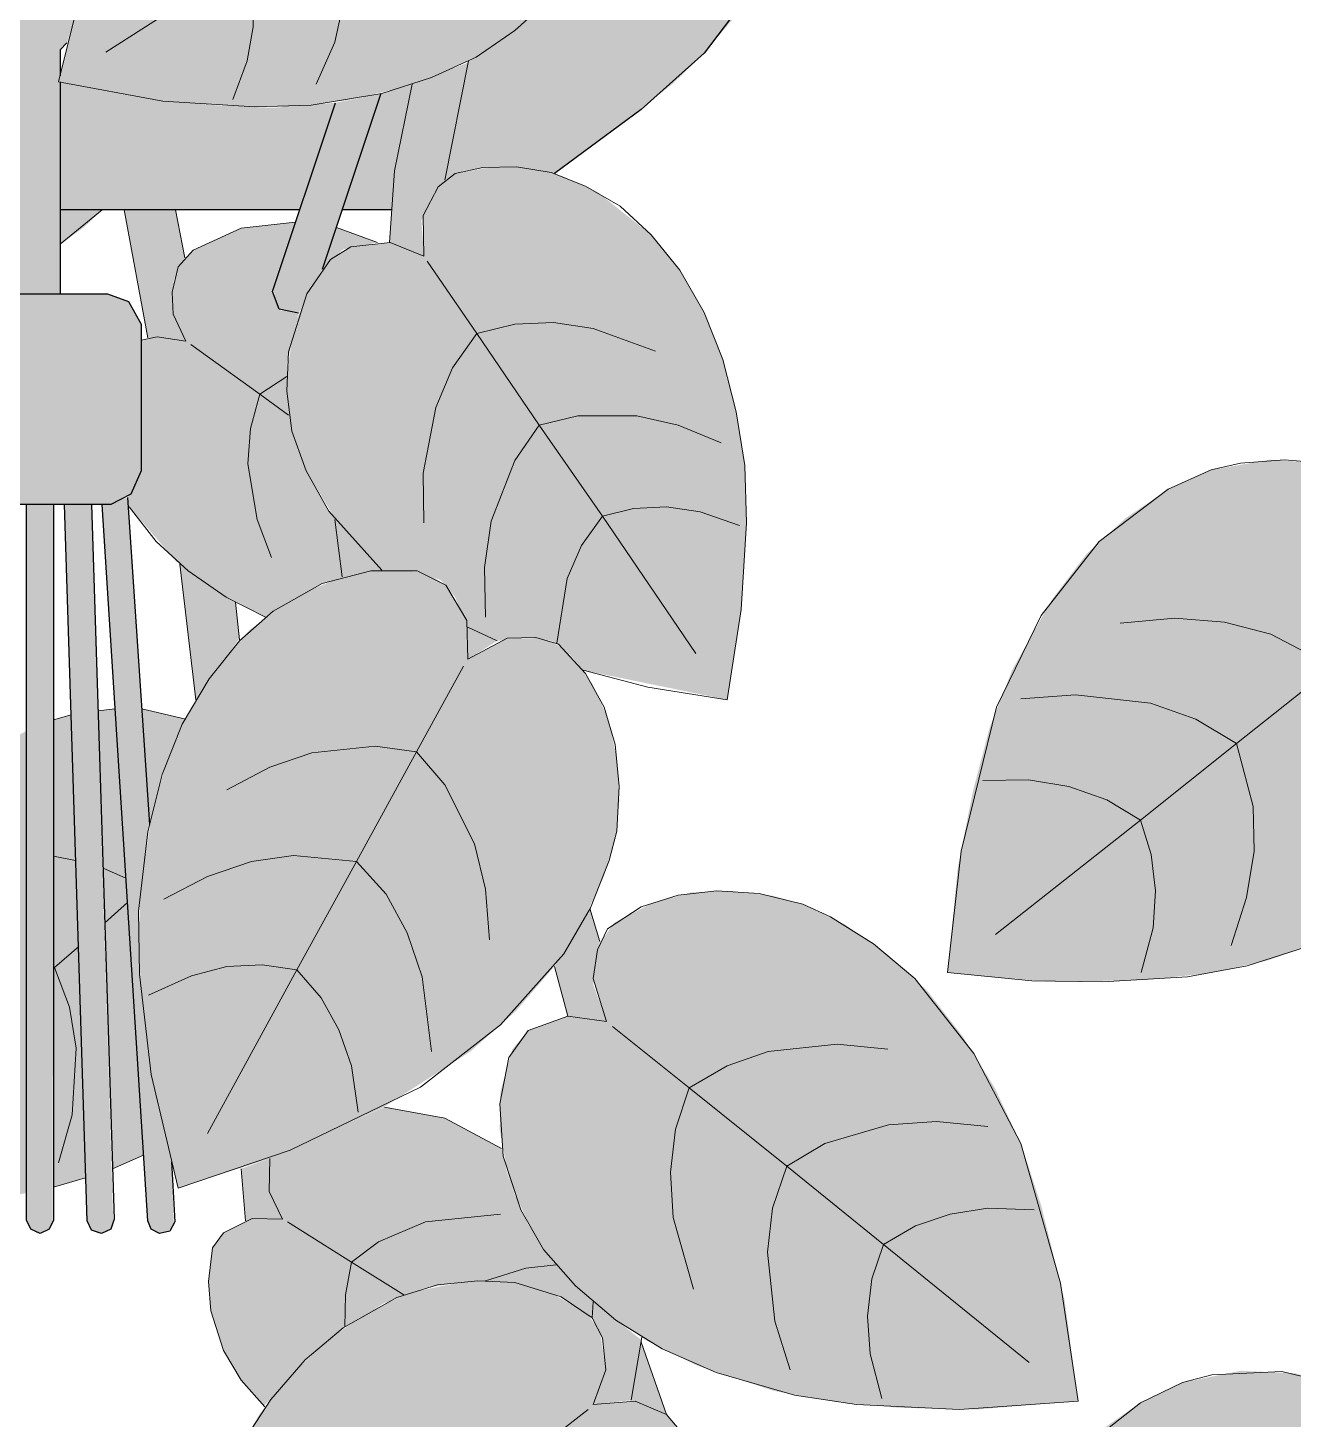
# Model space of a CAD drawing. Header units: metres. Extents: x 0 to 8.79, y -6.64 to 2.65.
# Drawn here: x 3.1986 to 3.3489, y -4.4048 to -4.2395 of the extents above; entities that cross this region are included whole.
import ezdxf

# ---------------------------------------------------------------- set-up
doc = ezdxf.new("R2010")
doc.units = ezdxf.units.M
for name, color, linetype, lineweight, true_color in [('VEG-HOJAS', 117, 'Continuous', 18, 0x2e5e38), ('VEG-MACETA', 25, 'Continuous', 25, 0x745440), ('VEG-NERVIOS', 115, 'Continuous', 9, 0x528c5c)]:
    doc.layers.add(name, color=color, linetype=linetype, lineweight=lineweight, true_color=true_color)
doc.layers.add('VEG-RELLENO', color=253, linetype='Continuous', true_color=0x96c896)

# ---------------------------------------------------------------- blocks, each defined once
blk = doc.blocks.new('VEG_Pothos_colgante_ALZADO')
at = {"layer": 'VEG-RELLENO', "true_color": 0xeadcc2}
h = blk.add_hatch(color=254, dxfattribs=at)
h.dxf.hatch_style = 1
h.paths.add_polyline_path([(-0.0024, -0.761), (-0.0438, -0.7195), (-0.0414, -0.7189), (-0.0427, -0.7139), (0, -0.7566), (0.0058, -0.7508), (0.0032, -0.7602), (0.0024, -0.761), (0.0024, -0.79), (-0.0024, -0.79)])
h.paths.add_polyline_path([(-0.0283, -0.7874), (-0.0316, -0.7834), (-0.0361, -0.7794), (-0.0552, -0.7219), (-0.0504, -0.7212)])
h.paths.add_polyline_path([(-0.0862, -0.6606), (-0.0832, -0.6563), (-0.07, -0.6785), (-0.0761, -0.6776)])
h.paths.add_polyline_path([(-0.1061, -0.6272), (-0.1063, -0.6253), (-0.0055, -0.3093), (-0.0034, -0.3111), (0, -0.312), (0.0034, -0.3111), (0.0055, -0.3093), (0.1049, -0.6209), (0.1024, -0.6225), (0.1022, -0.625), (0.1037, -0.6267), (0.1063, -0.6268), (0.0741, -0.681), (0.0728, -0.6819), (0.0728, -0.6737), (0.1014, -0.6257), (0.0016, -0.3129), (-0.0175, -0.625), (0.045, -0.6829), (0.0462, -0.6858), (0.0475, -0.6852), (0.0559, -0.693), (0.0537, -0.6974), (-0.0194, -0.6299), (-0.0528, -0.6917), (-0.0561, -0.6877), (-0.0224, -0.6253), (-0.0036, -0.3191), (-0.1014, -0.6257), (-0.0989, -0.63), (-0.1041, -0.6305)])
h.paths.add_polyline_path([(-0.0024, -0.0317), (0.0024, -0.0317), (0.0024, -0.2886), (0, -0.288), (-0.0024, -0.2886)])
h.paths.add_polyline_path([(0.056, -0.7195), (0.0519, -0.7168), (0.0533, -0.7126), (0.0545, -0.716)])
h.paths.add_polyline_path([(0.0335, -0.7871), (0.0307, -0.7923), (0.0292, -0.7923), (0.0281, -0.7915), (0.0277, -0.7892), (0.0351, -0.7673), (0.0405, -0.7662)])
h.paths.add_polyline_path([(0.048, -0.7154), (0.0419, -0.7147), (0.0524, -0.7042), (0.0528, -0.7106)])
h.paths.add_polyline_path([(0.0665, -0.6844), (0.0661, -0.6881), (0.0644, -0.6879)])
at = {"layer": 'VEG-RELLENO', "true_color": 0x87a96a}
h = blk.add_hatch(color=63, dxfattribs=at)
h.dxf.hatch_style = 1
h.paths.add_polyline_path([(0.0271, -0.6233), (0.0374, -0.6053), (0.0404, -0.6008), (0.0409, -0.6003), (0.0446, -0.6003), (0.0478, -0.5986), (0.0479, -0.6023), (0.0499, -0.6058), (0.0519, -0.6071), (0.0566, -0.6078), (0.0624, -0.6216), (0.0682, -0.6409), (0.0647, -0.6429), (0.064, -0.6395), (0.0622, -0.6373), (0.0608, -0.6365), (0.0567, -0.6235), (0.0533, -0.6149), (0.0502, -0.6082), (0.0477, -0.604), (0.0467, -0.6032), (0.0448, -0.6048), (0.0426, -0.6083), (0.0351, -0.622), (0.0324, -0.6258), (0.031, -0.6268), (0.0293, -0.6269), (0.0274, -0.6256)])
h.paths.add_polyline_path([(0.0727, -0.6677), (0.0728, -0.6819), (0.0702, -0.686), (0.07, -0.6902), (0.0661, -0.6881), (0.067, -0.6799), (0.0668, -0.6739)])
h.paths.add_polyline_path([(0.0607, -0.7305), (0.0562, -0.7305), (0.058, -0.7267), (0.0578, -0.7221), (0.0617, -0.7272)])
h.paths.add_polyline_path([(0.0509, -0.7625), (0.0481, -0.7765), (0.0468, -0.778), (0.0453, -0.7813), (0.0456, -0.7855), (0.0415, -0.7839), (0.0421, -0.7754), (0.0442, -0.7651)])
h.paths.add_polyline_path([(0.0665, -0.8669), (0.0657, -0.872), (0.0673, -0.8764), (0.0627, -0.8758), (0.0611, -0.8699), (0.0653, -0.863)])
h.paths.add_polyline_path([(0.0715, -0.9143), (0.0702, -0.9214), (0.0657, -0.9219), (0.0672, -0.9172), (0.0668, -0.914), (0.0656, -0.9116), (0.0657, -0.9097)])
h.paths.add_polyline_path([(0.0522, -1.0306), (0.0549, -1.0454), (0.0531, -1.0481), (0.0529, -1.0518), (0.0541, -1.0555), (0.0568, -1.0584), (0.052, -1.0596), (0.0469, -1.0357)])
h.paths.add_polyline_path([(0.0658, -1.0901), (0.0675, -1.0983), (0.0629, -1.0989), (0.0642, -1.0952), (0.0638, -1.0919), (0.0621, -1.0894), (0.0592, -1.088), (0.0588, -1.0864)])
h.paths.add_polyline_path([(0.0707, -1.1209), (0.0713, -1.1454), (0.0689, -1.1481), (0.0682, -1.152), (0.0696, -1.1567), (0.065, -1.1562), (0.065, -1.1275)])
h.paths.add_polyline_path([(0.0689, -1.1898), (0.0675, -1.2116), (0.0632, -1.212), (0.0645, -1.208), (0.0639, -1.2048), (0.062, -1.2026), (0.0633, -1.1844)])
h.paths.add_polyline_path([(0.0668, -1.2371), (0.0667, -1.2604), (0.065, -1.2628), (0.0642, -1.2666), (0.0652, -1.2708), (0.0607, -1.2698), (0.0607, -1.2421)])
h.paths.add_polyline_path([(0.0672, -1.3077), (0.0673, -1.3221), (0.0628, -1.3233), (0.0637, -1.3187), (0.0626, -1.3146), (0.0612, -1.3125), (0.0611, -1.3028)])
h.paths.add_polyline_path([(0.0508, -0.8296), (0.0516, -0.83), (0.0543, -0.8312), (0.0508, -0.8334)])
h.paths.add_polyline_path([(0.0577, -0.9632), (0.0542, -0.9605), (0.0586, -0.9586)])
at = {"layer": 'VEG-RELLENO', "true_color": 0xe08e66}
h = blk.add_hatch(color=11, dxfattribs=at)
h.dxf.hatch_style = 1
h.paths.add_polyline_path([(0.1119, -0.64), (0.1124, -0.6616), (0.112, -0.6756), (0.11, -0.69), (0.105, -0.7078), (0.1038, -0.7025), (0.1016, -0.697), (0.0988, -0.692), (0.0943, -0.6867), (0.0891, -0.6831), (0.0837, -0.6809), (0.0782, -0.6803), (0.0741, -0.681), (0.0985, -0.64)])
h.paths.add_polyline_path([(0.0901, -0.7444), (0.0825, -0.7571), (0.0789, -0.7614), (0.0752, -0.765), (0.0675, -0.771), (0.0611, -0.7757), (0.0539, -0.7749), (0.0502, -0.7754), (0.0481, -0.7765), (0.0509, -0.7623), (0.0564, -0.7587), (0.0613, -0.754), (0.0638, -0.75), (0.0659, -0.7446), (0.0665, -0.7405), (0.0661, -0.7355), (0.0643, -0.7324), (0.0607, -0.7305), (0.0617, -0.7272), (0.0667, -0.7318), (0.0739, -0.737)])
h.paths.add_polyline_path([(0.0359, -0.78), (0.0405, -0.7662), (0.0442, -0.7651), (0.0421, -0.7754), (0.0418, -0.78)])
h.paths.add_polyline_path([(0.0024, -0.78), (0.0024, -0.7648), (0.0112, -0.7666), (0.0209, -0.7676), (0.0277, -0.7679), (0.0351, -0.7673), (0.0308, -0.78)])
h.paths.add_polyline_path([(-0.0308, -0.78), (-0.0504, -0.7212), (-0.0438, -0.7195), (-0.0024, -0.761), (-0.0024, -0.78)])
h.paths.add_polyline_path([(-0.0626, -0.7746), (-0.068, -0.7707), (-0.0696, -0.7634), (-0.0669, -0.7581), (-0.0648, -0.7513), (-0.0644, -0.745), (-0.0655, -0.7392), (-0.0678, -0.7343), (-0.0717, -0.7299), (-0.0741, -0.729), (-0.0781, -0.7295), (-0.0804, -0.7199), (-0.0745, -0.7216), (-0.0672, -0.7226), (-0.0552, -0.7219), (-0.0361, -0.7794), (-0.042, -0.7756), (-0.0482, -0.7733), (-0.0557, -0.7728)])
h.paths.add_polyline_path([(-0.099, -0.7247), (-0.1057, -0.7059), (-0.11, -0.69), (-0.1113, -0.6827), (-0.1124, -0.6686), (-0.1058, -0.6687), (-0.1009, -0.6681), (-0.0927, -0.6654), (-0.093, -0.68), (-0.092, -0.6911), (-0.0947, -0.6928), (-0.096, -0.6947), (-0.0966, -0.7012), (-0.0958, -0.7047), (-0.0937, -0.7095), (-0.0913, -0.7128), (-0.0874, -0.7162), (-0.0855, -0.7243), (-0.088, -0.7231), (-0.0915, -0.7229), (-0.0957, -0.7235)])
h.paths.add_polyline_path([(0.0528, -0.7106), (0.0533, -0.7126), (0.0519, -0.7168), (0.048, -0.7154)])
h.paths.add_polyline_path([(0.0537, -0.6974), (0.0524, -0.7042), (0.0419, -0.7147), (0.0366, -0.7153), (0.0319, -0.7169), (0.0254, -0.7205), (0.021, -0.7242), (0.0169, -0.7288), (0.012, -0.736), (0.0091, -0.742), (0.0058, -0.7508), (0, -0.7566), (-0.0427, -0.7139), (-0.0478, -0.7001), (-0.0528, -0.6917), (-0.0248, -0.64), (-0.0084, -0.64)])
h.paths.add_polyline_path([(0.0598, -0.6887), (0.0559, -0.693), (0.0475, -0.6852), (0.0586, -0.6798), (0.0668, -0.6739), (0.067, -0.6799), (0.0665, -0.6844), (0.0644, -0.6879)])
h.paths.add_polyline_path([(0.0411, -0.6693), (0.045, -0.6829), (-0.0013, -0.64), (0.0489, -0.64), (0.0453, -0.6437), (0.0428, -0.6483), (0.0414, -0.6523), (0.0405, -0.6582), (0.0404, -0.6644)])
h.paths.add_polyline_path([(0.0679, -0.64), (0.0929, -0.64), (0.0728, -0.6737), (0.0727, -0.6674), (0.0764, -0.6599), (0.0774, -0.6551), (0.0773, -0.6516), (0.076, -0.6465), (0.0739, -0.6432), (0.0716, -0.6411), (0.0682, -0.6409)])
h.paths.add_polyline_path([(-0.0695, -0.64), (-0.0303, -0.64), (-0.0561, -0.6877), (-0.0621, -0.6824), (-0.07, -0.6785), (-0.0832, -0.6563), (-0.082, -0.6536), (-0.0813, -0.6494), (-0.0819, -0.6464), (-0.0841, -0.6442), (-0.0833, -0.64), (-0.0788, -0.64), (-0.0739, -0.6447)])
h.paths.add_polyline_path([(-0.0863, -0.6608), (-0.0761, -0.6776), (-0.0817, -0.6783), (-0.0869, -0.6808), (-0.0869, -0.6682)])
at = {"layer": 'VEG-RELLENO', "true_color": 0x64975c}
h = blk.add_hatch(color=83, dxfattribs=at)
h.dxf.hatch_style = 1
h.paths.add_polyline_path([(0.0022, -0.7648), (0.0047, -0.7541), (0.0074, -0.7464), (0.01, -0.7399), (0.0131, -0.7341), (0.0182, -0.7272), (0.0224, -0.7229), (0.027, -0.7194), (0.0319, -0.7169), (0.0366, -0.7153), (0.0429, -0.7147), (0.0486, -0.7155), (0.0525, -0.7171), (0.0564, -0.7198), (0.0577, -0.7221), (0.058, -0.7267), (0.0562, -0.7305), (0.0609, -0.7306), (0.0643, -0.7324), (0.0658, -0.7345), (0.0665, -0.7391), (0.0662, -0.7433), (0.0651, -0.7473), (0.0631, -0.7514), (0.0578, -0.7576), (0.0534, -0.7609), (0.0483, -0.7636), (0.0426, -0.7656), (0.0364, -0.767), (0.03, -0.7678), (0.0231, -0.7677), (0.0128, -0.7669)])
h.paths.add_polyline_path([(0.0438, -0.738), (0.0358, -0.7407), (0.0285, -0.7446), (0.0217, -0.7493), (0.0157, -0.7552), (0.0236, -0.7524), (0.0309, -0.7486), (0.0377, -0.7438)], flags=0)
at = {"layer": 'VEG-RELLENO', "true_color": 0x64985d}
h = blk.add_hatch(color=83, dxfattribs=at)
h.dxf.hatch_style = 1
h.paths.add_polyline_path([(0.0816, -0.8382), (0.0645, -0.8347), (0.0624, -0.8322), (0.0607, -0.8312), (0.058, -0.8308), (0.0543, -0.8312), (0.0508, -0.8296), (0.0493, -0.826), (0.0476, -0.824), (0.0448, -0.8229), (0.0406, -0.8228), (0.0393, -0.8216), (0.0354, -0.8173), (0.0316, -0.811), (0.0299, -0.8063), (0.0293, -0.7999), (0.0301, -0.7941), (0.0317, -0.79), (0.0345, -0.7859), (0.0369, -0.7844), (0.0416, -0.7839), (0.0456, -0.7855), (0.0455, -0.7807), (0.0473, -0.7773), (0.0493, -0.7757), (0.0539, -0.7749), (0.058, -0.775), (0.062, -0.776), (0.0662, -0.7779), (0.0726, -0.783), (0.076, -0.7872), (0.0789, -0.7922), (0.0811, -0.7978), (0.0827, -0.804), (0.0837, -0.8104), (0.0839, -0.8172), (0.0833, -0.8275)])
h.paths.add_polyline_path([(0.0512, -0.7992), (0.0527, -0.8075), (0.0555, -0.8152), (0.0591, -0.8226), (0.064, -0.8295), (0.0625, -0.8212), (0.0597, -0.8134), (0.0561, -0.8061)], flags=0)
at = {"layer": 'VEG-RELLENO', "true_color": 0x6aa263}
h = blk.add_hatch(color=83, dxfattribs=at)
h.dxf.hatch_style = 1
h.paths.add_polyline_path([(0.0074, -0.78), (0.0052, -0.7821), (0.0024, -0.7841), (0.0024, -0.78)])
h.paths.add_polyline_path([(-0.0024, -0.787), (-0.0143, -0.792), (-0.024, -0.794), (-0.0283, -0.7874), (-0.0308, -0.78), (-0.0024, -0.78)])
at = {"layer": 'VEG-RELLENO', "true_color": 0x87a96a}
h = blk.add_hatch(color=63, dxfattribs=at)
h.dxf.hatch_style = 1
h.paths.add_polyline_path([(0.0237, -0.8309), (0.0185, -0.8382), (0.0166, -0.8221), (0.0232, -0.8266)])
h.paths.add_polyline_path([(0.0373, -0.9921), (0.0359, -0.9938), (0.0353, -0.9955), (0.0317, -0.9962), (0.0311, -0.9898), (0.0367, -0.9845)])
h.paths.add_polyline_path([(0.0445, -1.0448), (0.0404, -1.0466), (0.0406, -1.0431), (0.0395, -1.0402), (0.0426, -1.0385), (0.0434, -1.0388)])
h.paths.add_polyline_path([(0.0495, -1.0756), (0.051, -1.0822), (0.0501, -1.0841), (0.0495, -1.0872), (0.0459, -1.0881), (0.0448, -1.0811)])
h.paths.add_polyline_path([(0.0562, -1.1336), (0.0563, -1.1442), (0.0513, -1.144), (0.0536, -1.14), (0.0535, -1.1346)])
h.paths.add_polyline_path([(0.0555, -1.1749), (0.0536, -1.1774), (0.0527, -1.1807), (0.0535, -1.1859), (0.049, -1.1848), (0.0494, -1.1762), (0.0556, -1.1709)])
h.paths.add_polyline_path([(0.0509, -1.2819), (0.0493, -1.284), (0.0483, -1.2871), (0.0489, -1.2921), (0.0445, -1.2909), (0.0451, -1.2773), (0.0513, -1.2725)])
h.paths.add_polyline_path([(0.055, -1.3669), (0.0537, -1.3689), (0.0533, -1.3725), (0.0538, -1.3754), (0.0559, -1.3787), (0.0511, -1.3788), (0.0492, -1.3687), (0.0549, -1.3661)])
h.paths.add_polyline_path([(0.0664, -1.4206), (0.0618, -1.4219), (0.0627, -1.4182), (0.0621, -1.4146), (0.0603, -1.4117), (0.0579, -1.4104), (0.0571, -1.4066), (0.0642, -1.411)])
h.paths.add_polyline_path([(0.0722, -1.4479), (0.0724, -1.4511), (0.0715, -1.4523), (0.0702, -1.4529), (0.0687, -1.4529)])
h.paths.add_polyline_path([(0.0239, -0.8939), (0.0273, -0.8927), (0.0272, -0.8966), (0.0288, -0.8999), (0.0244, -0.9001)])
h.paths.add_polyline_path([(0.0128, -0.7952), (0.01, -0.78), (0.0161, -0.78), (0.0172, -0.7857), (0.0159, -0.7883), (0.0157, -0.7918), (0.0173, -0.7956)])
at = {"layer": 'VEG-RELLENO', "true_color": 0x609159}
h = blk.add_hatch(color=83, dxfattribs=at)
h.dxf.hatch_style = 1
h.paths.add_polyline_path([(0.0268, -0.8284), (0.0206, -0.8251), (0.0162, -0.8218), (0.0106, -0.8153), (0.0104, -0.8142), (0.012, -0.8114), (0.012, -0.7955), (0.0139, -0.7951), (0.0173, -0.7956), (0.0158, -0.7924), (0.0157, -0.7898), (0.0164, -0.7868), (0.0182, -0.7848), (0.0239, -0.7822), (0.0303, -0.7815), (0.0276, -0.7899), (0.0286, -0.792), (0.0307, -0.7923), (0.0293, -0.7984), (0.0299, -0.8063), (0.0316, -0.811), (0.0343, -0.8158), (0.0406, -0.8228), (0.0335, -0.8244)])
h.paths.add_polyline_path([(0.0352, -0.7821), (0.0401, -0.7839), (0.036, -0.7847), (0.0335, -0.7871)])
at = {"layer": 'VEG-RELLENO', "true_color": 0xd3c6af}
h = blk.add_hatch(color=9, dxfattribs=at)
h.dxf.hatch_style = 1
h.paths.add_polyline_path([(0.012, -0.8114), (0.0108, -0.8138), (0.0084, -0.815), (-0.008, -0.815), (-0.0105, -0.8141), (-0.0117, -0.8125), (-0.012, -0.811), (-0.012, -0.794), (-0.0111, -0.7915), (-0.0099, -0.7905), (-0.008, -0.79), (0.008, -0.79), (0.0105, -0.7909), (0.012, -0.7936)])
at = {"layer": 'VEG-RELLENO', "true_color": 0xced696}
h = blk.add_hatch(color=71, dxfattribs=at)
h.dxf.hatch_style = 1
h.paths.add_polyline_path([(0.0512, -0.7992), (0.0561, -0.8061), (0.0597, -0.8134), (0.0625, -0.8212), (0.064, -0.8295), (0.0591, -0.8226), (0.0555, -0.8152), (0.0527, -0.8075)])
at = {"layer": 'VEG-RELLENO', "true_color": 0x62955b}
h = blk.add_hatch(color=83, dxfattribs=at)
h.dxf.hatch_style = 1
h.paths.add_polyline_path([(0.1078, -0.8706), (0.109, -0.8582), (0.1108, -0.8491), (0.1128, -0.8415), (0.1155, -0.8346), (0.1202, -0.8263), (0.1243, -0.8209), (0.129, -0.8166), (0.134, -0.8132), (0.1391, -0.8109), (0.1461, -0.8097), (0.1526, -0.8101), (0.1572, -0.8116), (0.1621, -0.8144), (0.1639, -0.8169), (0.1648, -0.8221), (0.1633, -0.8266), (0.1686, -0.8261), (0.1725, -0.8278), (0.1744, -0.8299), (0.1757, -0.8349), (0.1759, -0.8395), (0.1751, -0.8441), (0.1733, -0.8488), (0.1717, -0.852), (0.1682, -0.8563), (0.1637, -0.8604), (0.1585, -0.864), (0.1524, -0.8669), (0.1457, -0.8692), (0.1387, -0.8707), (0.1312, -0.8715), (0.1197, -0.8717)])
h.paths.add_polyline_path([(0.1474, -0.8324), (0.1381, -0.8335), (0.1293, -0.836), (0.1209, -0.8395), (0.1129, -0.8445), (0.1222, -0.8434), (0.131, -0.8408), (0.1394, -0.8373)], flags=0)
at = {"layer": 'VEG-RELLENO', "true_color": 0xeadcc2}
h = blk.add_hatch(color=254, dxfattribs=at)
h.dxf.hatch_style = 1
h.paths.add_polyline_path([(-0.0129, -0.9006), (-0.0137, -0.9015), (-0.0148, -0.9015), (-0.0157, -0.9009), (-0.016, -0.8999), (-0.0104, -0.8142), (-0.0074, -0.8151)])
h.paths.add_polyline_path([(-0.0057, -0.9005), (-0.0064, -0.9014), (-0.0076, -0.9016), (-0.0085, -0.901), (-0.0088, -0.8999), (-0.0061, -0.815), (-0.0029, -0.815)])
h.paths.add_polyline_path([(0.0015, -0.9005), (0.0009, -0.9013), (-0.0003, -0.9016), (-0.0012, -0.901), (-0.0016, -0.9), (-0.0016, -0.815), (0.0016, -0.815)])
h.paths.add_polyline_path([(0.0087, -0.9006), (0.008, -0.9014), (0.0069, -0.9016), (0.006, -0.9011), (0.0056, -0.9001), (0.0029, -0.815), (0.0061, -0.815)])
h.paths.add_polyline_path([(0.0159, -0.9005), (0.0152, -0.9014), (0.0142, -0.9016), (0.0132, -0.9011), (0.0128, -0.9001), (0.0074, -0.8151), (0.0104, -0.8142), (0.013, -0.853), (0.0117, -0.8633), (0.0118, -0.8708), (0.0135, -0.8847), (0.0156, -0.8931)])
at = {"layer": 'VEG-RELLENO', "true_color": 0x699f61}
h = blk.add_hatch(color=83, dxfattribs=at)
h.dxf.hatch_style = 1
h.paths.add_polyline_path([(0.0164, -0.8962), (0.0135, -0.8847), (0.0123, -0.8758), (0.0117, -0.8682), (0.0119, -0.861), (0.0133, -0.8516), (0.0152, -0.8451), (0.0179, -0.8392), (0.0212, -0.8341), (0.0249, -0.8299), (0.0306, -0.8258), (0.0364, -0.8234), (0.0408, -0.8227), (0.0459, -0.8231), (0.0482, -0.8246), (0.0507, -0.8288), (0.0508, -0.8334), (0.0555, -0.8309), (0.0598, -0.8309), (0.0624, -0.8322), (0.0656, -0.8363), (0.0675, -0.8405), (0.0685, -0.8451), (0.0688, -0.8502), (0.0685, -0.8538), (0.067, -0.8591), (0.0644, -0.8647), (0.0609, -0.8701), (0.0565, -0.8752), (0.0511, -0.88), (0.0408, -0.8866), (0.0279, -0.8925)])
h.paths.add_polyline_path([(0.0427, -0.8475), (0.0367, -0.8548), (0.0319, -0.8627), (0.0281, -0.8711), (0.0257, -0.8803), (0.0318, -0.873), (0.0365, -0.8651), (0.0403, -0.8567)], flags=0)
at = {"layer": 'VEG-RELLENO', "true_color": 0xced696}
h = blk.add_hatch(color=71, dxfattribs=at)
h.dxf.hatch_style = 1
h.paths.add_polyline_path([(0.1474, -0.8324), (0.1394, -0.8373), (0.131, -0.8408), (0.1222, -0.8434), (0.1129, -0.8445), (0.1209, -0.8395), (0.1293, -0.836), (0.1381, -0.8335)])
at = {"layer": 'VEG-RELLENO', "true_color": 0x6da565}
h = blk.add_hatch(color=83, dxfattribs=at)
h.dxf.hatch_style = 1
h.paths.add_polyline_path([(-0.0292, -0.8899), (-0.0264, -0.8761), (-0.0234, -0.8671), (-0.0181, -0.8571), (-0.0129, -0.8504), (-0.014, -0.8691), (-0.02, -0.8743), (-0.0234, -0.8784), (-0.0144, -0.8747), (-0.0159, -0.8983), (-0.0188, -0.8984), (-0.0243, -0.8931)])
h.paths.add_polyline_path([(-0.0071, -0.8453), (-0.0077, -0.8647), (-0.0107, -0.8667), (-0.0094, -0.8471)])
h.paths.add_polyline_path([(-0.0087, -0.8977), (-0.0127, -0.898), (-0.0111, -0.8728), (-0.0079, -0.8707)])
h.paths.add_polyline_path([(-0.0038, -0.8431), (-0.0016, -0.8419), (-0.0016, -0.8613), (-0.0044, -0.8628)])
h.paths.add_polyline_path([(-0.0016, -0.8968), (-0.0055, -0.8974), (-0.0046, -0.8684), (-0.0016, -0.866)])
h.paths.add_polyline_path([(0.0037, -0.84), (0.0043, -0.8588), (0.0016, -0.8598), (0.0016, -0.8406)])
h.paths.add_polyline_path([(0.0054, -0.895), (0.0016, -0.8961), (0.0016, -0.8631), (0.0043, -0.8603)])
h.paths.add_polyline_path([(0.0089, -0.8393), (0.0123, -0.8923), (0.0086, -0.8939), (0.0069, -0.8395)])
h.paths.add_polyline_path([(0.0121, -0.8393), (0.0173, -0.8405), (0.0145, -0.8471), (0.013, -0.853)])
at = {"layer": 'VEG-RELLENO', "true_color": 0xced696}
h = blk.add_hatch(color=71, dxfattribs=at)
h.dxf.hatch_style = 1
h.paths.add_polyline_path([(0.0427, -0.8475), (0.0403, -0.8567), (0.0365, -0.8651), (0.0318, -0.873), (0.0257, -0.8803), (0.0281, -0.8711), (0.0319, -0.8627), (0.0367, -0.8548)])
h = blk.add_hatch(color=71, dxfattribs=at)
h.dxf.hatch_style = 1
h.paths.add_polyline_path([(0.0042, -0.8605), (0.0022, -0.8626), (0.0016, -0.8631), (0.0016, -0.8598), (0.0043, -0.8588)])
h.paths.add_polyline_path([(-0.0016, -0.866), (-0.0046, -0.8684), (-0.0044, -0.8628), (-0.0016, -0.8613)])
h.paths.add_polyline_path([(-0.0111, -0.8728), (-0.0107, -0.8667), (-0.0077, -0.8647), (-0.0079, -0.8707)])
h.paths.add_polyline_path([(-0.0144, -0.8747), (-0.021, -0.8777), (-0.0234, -0.8784), (-0.02, -0.8743), (-0.014, -0.8691)])
at = {"layer": 'VEG-RELLENO', "true_color": 0x62945b}
h = blk.add_hatch(color=83, dxfattribs=at)
h.dxf.hatch_style = 1
h.paths.add_polyline_path([(0.1233, -0.9215), (0.1112, -0.9225), (0.1021, -0.9223), (0.0945, -0.9216), (0.0872, -0.9203), (0.0781, -0.9173), (0.072, -0.9143), (0.0667, -0.9106), (0.0622, -0.9064), (0.0588, -0.902), (0.0558, -0.8956), (0.0546, -0.8893), (0.0547, -0.8847), (0.0561, -0.8797), (0.058, -0.8775), (0.0627, -0.8758), (0.0673, -0.8764), (0.0657, -0.8713), (0.0665, -0.8671), (0.0682, -0.8647), (0.0728, -0.8623), (0.0773, -0.8611), (0.082, -0.8609), (0.0871, -0.8615), (0.0906, -0.8625), (0.0956, -0.8649), (0.1007, -0.8685), (0.1054, -0.8728), (0.1096, -0.8782), (0.1134, -0.8843), (0.1165, -0.8909), (0.1189, -0.8982), (0.1217, -0.9095)])
h.paths.add_polyline_path([(0.0779, -0.8893), (0.0853, -0.8952), (0.0934, -0.8997), (0.102, -0.9033), (0.1112, -0.9055), (0.1038, -0.8996), (0.0957, -0.895), (0.0871, -0.8915)], flags=0)
at = {"layer": 'VEG-RELLENO', "true_color": 0x63965c}
h = blk.add_hatch(color=83, dxfattribs=at)
h.dxf.hatch_style = 1
h.paths.add_polyline_path([(0.0266, -0.9221), (0.0239, -0.919), (0.0218, -0.9155), (0.0203, -0.9108), (0.02, -0.9073), (0.0205, -0.9033), (0.0218, -0.9015), (0.0252, -0.8998), (0.0288, -0.8999), (0.0272, -0.8966), (0.0273, -0.8927), (0.0409, -0.8866), (0.0481, -0.8879), (0.0548, -0.8915), (0.0558, -0.8956), (0.0579, -0.9004), (0.0609, -0.9049), (0.0657, -0.9097), (0.0656, -0.9116), (0.0619, -0.9091), (0.0564, -0.9074), (0.0504, -0.9073), (0.0456, -0.9081), (0.0408, -0.9099), (0.036, -0.9128), (0.0315, -0.9166)])
h.paths.add_polyline_path([(0.0714, -0.9145), (0.0735, -0.9203), (0.0744, -0.9231), (0.0702, -0.9214)])
at = {"layer": 'VEG-RELLENO', "true_color": 0xced696}
h = blk.add_hatch(color=71, dxfattribs=at)
h.dxf.hatch_style = 1
h.paths.add_polyline_path([(0.0779, -0.8893), (0.0871, -0.8915), (0.0957, -0.895), (0.1038, -0.8996), (0.1112, -0.9055), (0.102, -0.9033), (0.0934, -0.8997), (0.0853, -0.8952)])
at = {"layer": 'VEG-RELLENO', "true_color": 0x659a5e}
h = blk.add_hatch(color=83, dxfattribs=at)
h.dxf.hatch_style = 1
h.paths.add_polyline_path([(0.0132, -0.9635), (0.0147, -0.9522), (0.0167, -0.944), (0.0188, -0.937), (0.0215, -0.9307), (0.0261, -0.923), (0.0301, -0.9181), (0.0345, -0.914), (0.0392, -0.9108), (0.044, -0.9086), (0.0504, -0.9073), (0.0564, -0.9074), (0.0606, -0.9086), (0.0649, -0.911), (0.0665, -0.9132), (0.0672, -0.9178), (0.0657, -0.9219), (0.0707, -0.9215), (0.0744, -0.9231), (0.0761, -0.9251), (0.0774, -0.9298), (0.0775, -0.9342), (0.0763, -0.94), (0.0744, -0.9445), (0.0715, -0.9487), (0.0676, -0.9527), (0.0662, -0.9538), (0.0623, -0.9545), (0.0586, -0.9586), (0.0542, -0.9605), (0.0501, -0.9596), (0.0474, -0.96), (0.0433, -0.9635), (0.0329, -0.9644), (0.0227, -0.9645)])
h.paths.add_polyline_path([(0.0513, -0.9282), (0.0426, -0.9299), (0.0345, -0.933), (0.0268, -0.937), (0.0197, -0.9422), (0.0284, -0.9405), (0.0365, -0.9374), (0.0442, -0.9334)], flags=0)
at = {"layer": 'VEG-RELLENO', "true_color": 0x669b5f}
h = blk.add_hatch(color=83, dxfattribs=at)
h.dxf.hatch_style = 1
h.paths.add_polyline_path([(0.1054, -0.979), (0.1064, -0.9668), (0.1082, -0.9577), (0.1101, -0.9502), (0.1126, -0.9433), (0.1172, -0.9349), (0.1212, -0.9295), (0.1258, -0.9251), (0.1307, -0.9217), (0.1357, -0.9193), (0.1426, -0.9179), (0.1491, -0.9182), (0.1537, -0.9195), (0.1585, -0.9221), (0.1603, -0.9245), (0.1613, -0.9296), (0.1599, -0.9341), (0.1651, -0.9336), (0.1691, -0.9351), (0.171, -0.9372), (0.172, -0.9403), (0.1656, -0.9464), (0.1599, -0.954), (0.1552, -0.9628), (0.1509, -0.974), (0.1386, -0.9781), (0.1238, -0.9797), (0.1154, -0.9798)])
h.paths.add_polyline_path([(0.1495, -0.9466), (0.1412, -0.951), (0.1339, -0.9564), (0.1273, -0.9627), (0.1217, -0.9702), (0.1299, -0.9658), (0.1372, -0.9603), (0.1438, -0.954)], flags=0)
at = {"layer": 'VEG-HOJAS'}
for points in [[(0.0602, -0.7553), (0.0564, -0.7587), (0.0518, -0.7619), (0.0465, -0.7643), (0.0406, -0.7662), (0.0322, -0.7676), (0.0255, -0.7678), (0.0146, -0.7671), (0.0022, -0.7648), (0.0053, -0.7524)], [(0.0509, -0.7623), (0.0481, -0.7765)], [(0.0415, -0.7839), (0.0421, -0.7754), (0.0442, -0.7651)], [(0.0406, -0.8228), (0.0343, -0.8158), (0.0316, -0.811), (0.0299, -0.8063), (0.0293, -0.8015), (0.0295, -0.7969), (0.0317, -0.79), (0.0345, -0.7859), (0.0369, -0.7844), (0.0416, -0.7839), (0.0456, -0.7855), (0.0455, -0.7807), (0.0473, -0.7773), (0.0493, -0.7757), (0.0526, -0.775), (0.0566, -0.7749), (0.0607, -0.7756), (0.0648, -0.7772), (0.0689, -0.7796), (0.0726, -0.783), (0.076, -0.7872), (0.0789, -0.7922), (0.0811, -0.7978), (0.0827, -0.804), (0.0837, -0.8104), (0.0839, -0.8172), (0.0833, -0.8275), (0.0816, -0.8382), (0.0722, -0.8367), (0.0645, -0.8347)], [(0.0074, -0.78), (0.0024, -0.7841)], [(0.0128, -0.7952), (0.01, -0.78)], [(0.012, -0.7955), (0.0139, -0.7951), (0.0173, -0.7956), (0.0158, -0.7924), (0.0157, -0.7898), (0.0164, -0.7868), (0.0182, -0.7848), (0.0239, -0.7822), (0.0303, -0.7815)], [(0.0161, -0.78), (0.0172, -0.7857)], [(0.0352, -0.7821), (0.0401, -0.7839)], [(0.1524, -0.8669), (0.1434, -0.8698), (0.1363, -0.8711), (0.1262, -0.8717), (0.1178, -0.8716), (0.1078, -0.8706), (0.1094, -0.8562), (0.1136, -0.8391), (0.1189, -0.8282), (0.1258, -0.8194), (0.134, -0.8132), (0.1391, -0.8109), (0.1426, -0.8101), (0.1478, -0.8097), (0.1526, -0.8101)], [(0.0268, -0.8284), (0.0221, -0.826), (0.0176, -0.8229), (0.0138, -0.8194), (0.0106, -0.8153)], [(0.0185, -0.8382), (0.0166, -0.8221)], [(0.0232, -0.8266), (0.0237, -0.8311)], [(0.0543, -0.8312), (0.0508, -0.8296)], [(0.0069, -0.8395), (0.0089, -0.8393)], [(0.0121, -0.8393), (0.0173, -0.8405)], [(0.0016, -0.8406), (0.0037, -0.84)], [(0.0653, -0.863), (0.0665, -0.8669)], [(0.0627, -0.8758), (0.0611, -0.8699)], [(0.0409, -0.8866), (0.0481, -0.8879), (0.0548, -0.8915)], [(0.0123, -0.8923), (0.0086, -0.8939)], [(0.0267, -0.9222), (0.0239, -0.919), (0.0218, -0.9155), (0.0203, -0.9108), (0.02, -0.9073), (0.0205, -0.9033), (0.0218, -0.9015), (0.0252, -0.8998), (0.0288, -0.8999), (0.0272, -0.8966), (0.0273, -0.8927)], [(0.0244, -0.9001), (0.0239, -0.8939)], [(0.0054, -0.895), (0.0016, -0.8961)], [(0.0226, -0.9287), (0.0274, -0.9213), (0.0315, -0.9166), (0.036, -0.9128), (0.0424, -0.9092), (0.0472, -0.9077), (0.052, -0.9072), (0.0564, -0.9074), (0.0619, -0.9091), (0.0656, -0.9116), (0.0668, -0.914), (0.0672, -0.9178), (0.0657, -0.9219), (0.0707, -0.9215), (0.0744, -0.9231), (0.0761, -0.9251)], [(0.0656, -0.9116), (0.0657, -0.9097)], [(0.0715, -0.9139), (0.0702, -0.9214)], [(0.0714, -0.9145), (0.0744, -0.9231)], [(0.1509, -0.974), (0.1409, -0.9775), (0.1313, -0.9792), (0.1173, -0.9799), (0.1054, -0.979), (0.1064, -0.9668), (0.1094, -0.9527), (0.1126, -0.9433), (0.1172, -0.9349), (0.1227, -0.928), (0.1307, -0.9217), (0.1357, -0.9193), (0.1392, -0.9184), (0.1475, -0.918), (0.1537, -0.9195), (0.1585, -0.9221), (0.1603, -0.9245), (0.1613, -0.9289), (0.1599, -0.9341), (0.1644, -0.9334), (0.1683, -0.9347), (0.1705, -0.9364), (0.172, -0.9403)]]:
    blk.add_lwpolyline(points, dxfattribs=at)
for points in [[(0.0164, -0.8962), (0.0132, -0.8827), (0.0118, -0.8708), (0.0117, -0.8633), (0.0128, -0.8539), (0.0145, -0.8471), (0.0169, -0.8411), (0.0201, -0.8357), (0.0237, -0.8312), (0.0277, -0.8277), (0.0335, -0.8244), (0.0393, -0.8229), (0.0448, -0.8229), (0.0482, -0.8246), (0.0507, -0.8288), (0.0508, -0.8334), (0.0555, -0.8309), (0.0589, -0.8308), (0.0616, -0.8316), (0.0648, -0.8351), (0.067, -0.8391), (0.0683, -0.8435), (0.0688, -0.8485), (0.0685, -0.8538), (0.0676, -0.8573), (0.0654, -0.8629), (0.0622, -0.8684), (0.0547, -0.8768), (0.0452, -0.8842), (0.0297, -0.8917)], [(0.1233, -0.9215), (0.1092, -0.9225), (0.097, -0.9219), (0.0896, -0.9208), (0.0803, -0.9181), (0.0739, -0.9153), (0.0684, -0.9119), (0.0636, -0.9078), (0.0598, -0.9035), (0.0571, -0.8988), (0.055, -0.8924), (0.0546, -0.8862), (0.0557, -0.8807), (0.058, -0.8775), (0.0627, -0.8758), (0.0673, -0.8764), (0.0657, -0.8713), (0.0662, -0.8679), (0.0674, -0.8654), (0.0714, -0.8628), (0.0758, -0.8614), (0.0804, -0.8609), (0.0854, -0.8612), (0.0906, -0.8625), (0.0939, -0.864), (0.099, -0.8672), (0.1039, -0.8713), (0.1109, -0.8802), (0.1165, -0.8909), (0.1212, -0.9075)]]:
    blk.add_lwpolyline(points, close=True, dxfattribs=at)
at = {"layer": 'VEG-MACETA'}
for points in [[(0.0901, -0.7444), (0.086, -0.752), (0.0789, -0.7614), (0.0714, -0.7681), (0.0611, -0.7757)], [(0.0032, -0.7602), (0.0024, -0.761), (0.0024, -0.7641)], [(0.0024, -0.7648), (0.0024, -0.79)], [(0.0405, -0.7662), (0.0335, -0.7871)], [(0.0307, -0.7923), (0.0284, -0.7918), (0.0276, -0.7897), (0.0351, -0.7673)], [(0.0308, -0.78), (0.0024, -0.78)], [(0.0418, -0.78), (0.0359, -0.78)], [(0.0104, -0.8142), (0.013, -0.853)], [(0.0016, -0.815), (0.0016, -0.9), (0.0011, -0.9011), (0, -0.9016), (-0.0011, -0.9011), (-0.0016, -0.9), (-0.0016, -0.815)], [(0.0061, -0.815), (0.0088, -0.8999), (0.0084, -0.9011), (0.0073, -0.9016), (0.0061, -0.9012), (0.0056, -0.9001), (0.0029, -0.815)], [(0.0156, -0.8931), (0.016, -0.9002), (0.0154, -0.9013), (0.0142, -0.9016), (0.0132, -0.9011), (0.0128, -0.9001), (0.0074, -0.815)]]:
    blk.add_lwpolyline(points, dxfattribs=at)
blk.add_lwpolyline([(0.012, -0.811), (0.0108, -0.8138), (0.0084, -0.815), (-0.008, -0.815), (-0.0105, -0.8141), (-0.0117, -0.8125), (-0.012, -0.811), (-0.012, -0.794), (-0.0111, -0.7915), (-0.0099, -0.7905), (-0.008, -0.79), (0.008, -0.79), (0.0105, -0.7909), (0.012, -0.7936)], close=True, dxfattribs=at)
at = {"layer": 'VEG-NERVIOS'}
for points in [[(0.0356, -0.7436), (0.0366, -0.7482), (0.0366, -0.7528), (0.035, -0.7601), (0.0328, -0.7651)], [(0.0245, -0.7506), (0.0078, -0.7613)], [(0.0245, -0.7506), (0.0253, -0.7544), (0.0253, -0.7583), (0.0246, -0.7623), (0.0229, -0.7669)], [(0.046, -0.7861), (0.0519, -0.7947)], [(0.0519, -0.7947), (0.049, -0.7988), (0.047, -0.8035), (0.0455, -0.8113), (0.0456, -0.8172)], [(0.0519, -0.7947), (0.0564, -0.7936), (0.061, -0.7934), (0.0657, -0.7941), (0.0731, -0.7968)], [(0.0519, -0.7947), (0.0593, -0.8056)], [(0.0179, -0.796), (0.0261, -0.8019)], [(0.0261, -0.8019), (0.0293, -0.7998)], [(0.0261, -0.8019), (0.025, -0.806), (0.0247, -0.8102), (0.0258, -0.8168), (0.0275, -0.8213)], [(0.0261, -0.8019), (0.0295, -0.8044)], [(0.0593, -0.8056), (0.0639, -0.8045), (0.0709, -0.8045), (0.0758, -0.8056), (0.0809, -0.8077)], [(0.0593, -0.8056), (0.0564, -0.8098), (0.0536, -0.817), (0.0528, -0.8225), (0.0529, -0.8284)], [(0.0593, -0.8056), (0.0668, -0.8164)], [(0.0668, -0.8164), (0.0705, -0.8155), (0.0744, -0.8153), (0.0784, -0.8159), (0.0831, -0.8175)], [(0.035, -0.8168), (0.0359, -0.8236)], [(0.0668, -0.8164), (0.0643, -0.8199), (0.0626, -0.8238), (0.0614, -0.8315)], [(0.0668, -0.8164), (0.0779, -0.8327)], [(0.1536, -0.8343), (0.1462, -0.8304), (0.1407, -0.829), (0.1348, -0.8285), (0.1283, -0.8291)], [(0.0503, -0.8342), (0.0447, -0.8444)], [(0.1536, -0.8343), (0.1421, -0.8434)], [(0.1421, -0.8434), (0.1373, -0.8405), (0.1319, -0.8386), (0.123, -0.8376), (0.1165, -0.8381)], [(0.0447, -0.8444), (0.0398, -0.8437), (0.0323, -0.8445), (0.0273, -0.8462), (0.0222, -0.8489)], [(0.0447, -0.8444), (0.0376, -0.8574)], [(0.0447, -0.8444), (0.0481, -0.8483), (0.0516, -0.8553), (0.0529, -0.8607), (0.0534, -0.8667)], [(0.1421, -0.8434), (0.1307, -0.8525)], [(0.1421, -0.8434), (0.1441, -0.8509), (0.1442, -0.8562), (0.1433, -0.8617), (0.1415, -0.8674)], [(0.1307, -0.8525), (0.1267, -0.8501), (0.1222, -0.8485), (0.1174, -0.8477), (0.112, -0.8478)], [(0.1307, -0.8525), (0.1135, -0.8661)], [(0.1307, -0.8525), (0.132, -0.8566), (0.1325, -0.8609), (0.1322, -0.8653), (0.1308, -0.8706)], [(0.0042, -0.8573), (0.0016, -0.8568)], [(0.0376, -0.8574), (0.0301, -0.8567), (0.0251, -0.8574), (0.0199, -0.8592), (0.0147, -0.8619)], [(0.0376, -0.8574), (0.0305, -0.8703)], [(0.0376, -0.8574), (0.0411, -0.8613), (0.0436, -0.8659), (0.0454, -0.8711), (0.0465, -0.88)], [(0.0102, -0.8594), (0.0075, -0.8582)], [(0.0104, -0.8623), (0.0077, -0.8647)], [(0.0046, -0.8675), (0.0017, -0.87)], [(0.0017, -0.87), (0.0035, -0.8747), (0.0043, -0.8796), (0.0038, -0.8875), (0.0022, -0.8932)], [(0.0305, -0.8703), (0.0264, -0.8697), (0.0222, -0.8699), (0.018, -0.871), (0.0129, -0.8733)], [(0.0305, -0.8703), (0.0199, -0.8897)], [(0.0305, -0.8703), (0.0334, -0.8736), (0.0355, -0.8774), (0.037, -0.8817), (0.0378, -0.8872)], [(0.068, -0.877), (0.0771, -0.8843)], [(0.0771, -0.8843), (0.0816, -0.8817), (0.0865, -0.88), (0.0947, -0.8791), (0.1007, -0.8797)], [(0.0771, -0.8843), (0.0755, -0.8892), (0.0749, -0.8943), (0.0752, -0.8997), (0.0776, -0.9082)], [(0.0771, -0.8843), (0.0887, -0.8936)], [(0.0887, -0.8936), (0.0932, -0.8909), (0.1008, -0.8887), (0.1065, -0.8883), (0.1126, -0.8889)], [(0.0887, -0.8936), (0.087, -0.8986), (0.0864, -0.9038), (0.0873, -0.912), (0.0891, -0.9178)], [(0.0887, -0.8936), (0.1002, -0.9029)], [(0.1002, -0.9029), (0.104, -0.9007), (0.1081, -0.8993), (0.1126, -0.8986), (0.1181, -0.8988)], [(0.0294, -0.9002), (0.037, -0.905)], [(0.037, -0.905), (0.0402, -0.9026), (0.0458, -0.9002), (0.0547, -0.8993)], [(0.1002, -0.9029), (0.0988, -0.907), (0.0983, -0.9114), (0.0986, -0.9159), (0.1, -0.9212)], [(0.1002, -0.9029), (0.1175, -0.9169)], [(0.037, -0.905), (0.0363, -0.9089), (0.0362, -0.9127)], [(0.037, -0.905), (0.0432, -0.9089)], [(0.0529, -0.9072), (0.0577, -0.9057), (0.0613, -0.9053)], [(0.0651, -0.9225), (0.0565, -0.9292)]]:
    blk.add_lwpolyline(points, dxfattribs=at)

msp = doc.modelspace()

# ---------------------------------------------------------------- block references
msp.add_blockref('VEG_Pothos_colgante_ALZADO', (3.2, -3.48112))

doc.saveas('drawing.dxf')
